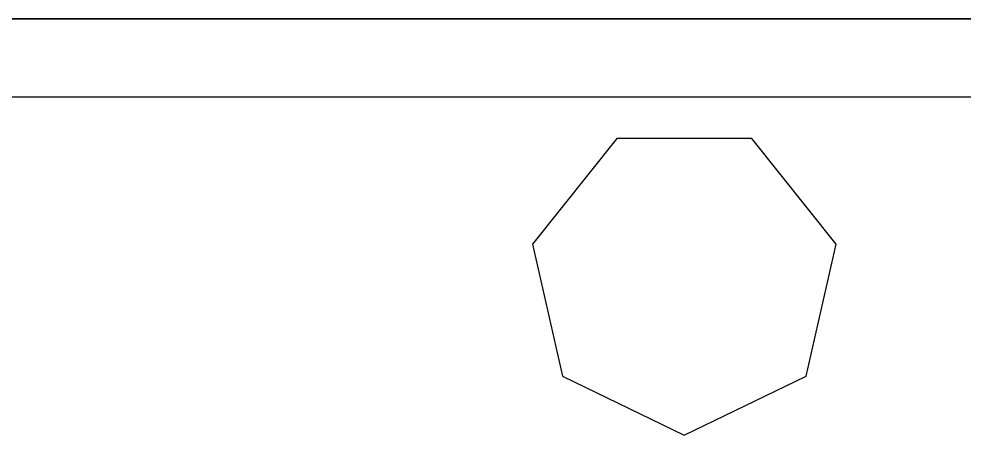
# Model space of a CAD drawing. Header units: millimetres. Extents: x -201 to 3037, y -406 to 3230.
# Drawn here: x 2237.19 to 2255.39, y 1374 to 1382 of the extents above; entities that cross this region are included whole.
import ezdxf

# ---------------------------------------------------------------- set-up
doc = ezdxf.new("R2010")
doc.units = ezdxf.units.MM
doc.layers.add('HIDDEN', color=8, linetype='Continuous')
doc.layers.add('VISIBLE', color=7, linetype='Continuous')

msp = doc.modelspace()

# ---------------------------------------------------------------- linework, layer by layer
at = {"layer": 'HIDDEN'}
for points in [[(2575, 1382), (2210, 1382)], [(2228, 1382), (2272, 1382)], [(2228, 1382), (2272, 1382)], [(2228, 1382), (2272, 1382)], [(2228, 1382), (2272, 1382)], [(2229, 1380.5), (2271, 1380.5)], [(2229, 1380.5), (2271, 1380.5)], [(2229, 1380.5), (2271, 1380.5)], [(2229, 1380.5), (2271, 1380.5)], [(2229, 1380.5), (2271, 1380.5)], [(2229, 1380.5), (2271, 1380.5)], [(2229, 1380.5), (2271, 1380.5)], [(2250, 1374), (2252.345, 1375.13), (2252.925, 1377.668), (2251.302, 1379.703), (2248.698, 1379.703), (2247.075, 1377.668), (2247.655, 1375.13), (2250, 1374)], [(2250, 1374), (2252.345, 1375.13), (2252.925, 1377.668), (2251.302, 1379.703), (2248.698, 1379.703), (2247.075, 1377.668), (2247.655, 1375.13), (2250, 1374)], [(2250, 1374), (2252.345, 1375.13), (2252.925, 1377.668), (2251.302, 1379.703), (2248.698, 1379.703), (2247.075, 1377.668), (2247.655, 1375.13), (2250, 1374)]]:
    msp.add_lwpolyline(points, dxfattribs=at)
at = {"layer": 'VISIBLE'}
for points in [[(2211, 1382), (2575, 1382)], [(2229, 1380.5), (2271, 1380.5)], [(2250, 1374), (2252.345, 1375.13), (2252.925, 1377.668), (2251.302, 1379.703), (2248.698, 1379.703), (2247.075, 1377.668), (2247.655, 1375.13), (2250, 1374)]]:
    msp.add_lwpolyline(points, dxfattribs=at)

doc.saveas('drawing.dxf')
